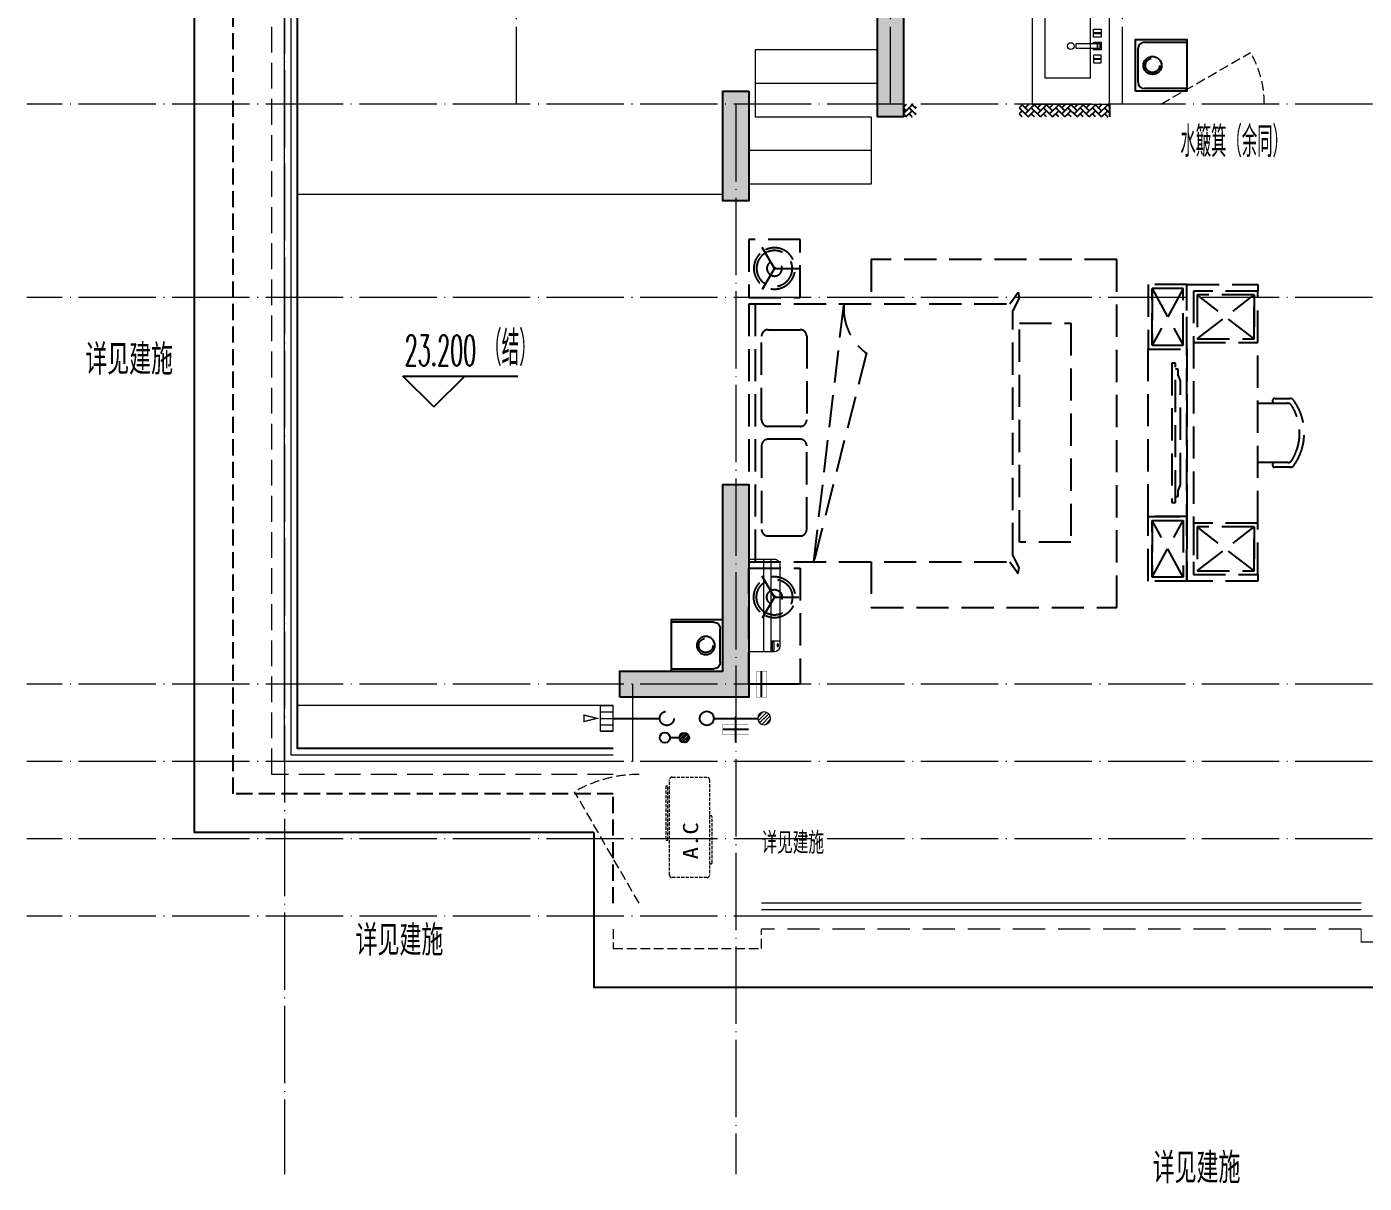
# Model space of a CAD drawing. Extents: x -518115 to 389031, y -209821 to 1628073.
# Drawn here: x 11317 to 21692, y 284544 to 293515 of the extents above; entities that cross this region are included whole.
import ezdxf

# ---------------------------------------------------------------- set-up
doc = ezdxf.new("R2010")
doc.units = 0
doc.header["$LTSCALE"] = 1000
doc.header["$MEASUREMENT"] = 0
for name, pattern in [('#P_--_20B1_001_t3$0$DASH', [0.35, 0.25, -0.1]), ('A户型$0$DASH', [0.35, 0.25, -0.1]), ('DASH', [0.35, 0.25, -0.1]), ('DOTE', [2.4200000000000004, 2, -0.2, 0.02, -0.2])]:
    doc.linetypes.add(name, pattern=pattern)
for name, color, linetype in [('5fur', 250, 'Continuous'), ('COLU', 7, 'Continuous'), ('DIM_ELEV', 3, 'Continuous'), ('EQUIP_地漏', 7, 'Continuous'), ('IP-bath&kitchen-JOHNSON', 4, 'Continuous'), ('P-bath&kitchen-JOHNSON', 4, 'Continuous'), ('PUB_TEXT', 4, 'Continuous'), ('ROOF', 183, 'Continuous'), ('S-砼墙填充', 251, 'Continuous'), ('VPIPE-凝结', 150, 'Continuous'), ('VPIPE-废水', 31, 'Continuous'), ('VPIPE-雨水', 4, 'DASH'), ('保温', 6, 'Continuous'), ('机电标识类', 1, 'Continuous'), ('看线', 251, 'Continuous'), ('管', 193, 'Continuous')]:
    doc.layers.add(name, color=color, linetype=linetype)
for name, color, linetype, lineweight in [('DOTE', 19, 'DOTE', 9), ('LVTRY', 1, 'Continuous', 13), ('STAIR', 2, 'Continuous', 18), ('WINDOW', 144, 'Continuous', 15), ('平面-分水线', 214, 'Continuous', 15), ('平面-排水沟', 86, 'Continuous', 15), ('平面-栏杆', 135, 'Continuous', 15), ('平面-看线', 45, 'Continuous', 15), ('平面-空调室内机', 176, 'Continuous', 9), ('平面-空调预留孔', 173, 'Continuous', 15), ('空调', 76, 'Continuous', 13)]:
    doc.layers.add(name, color=color, linetype=linetype, lineweight=lineweight)
doc.styles.add('_TCH_AXIS', font='COMPLEX', dxfattribs={"bigfont": 'GBCBIG'})
doc.styles.add('_TCH_DIM', font='SIMPLEX.shx', dxfattribs={"width": 0.7, "bigfont": 'GBCBIG.shx'})
doc.styles.add('黑体', font='')
doc.styles.get('黑体').set_extended_font_data('SimHei')
pattern_1 = [(45, (0, 0), (0, 47.41575231924514), [100.584, -33.528]), (135, (23.70786, 23.70786), (3.05311331771918e-15, 47.41575231924513), [100.584, -33.528])]
pattern_2 = [(90, (0, 0), (-16.49778, 1.010197673501861e-15), [9.525, -19.05]), (210, (0, 0), (8.248889999999996, -14.28749658604684), [9.525, -19.05]), (150, (5.83238038093927e-16, 9.525), (-8.248890000000003, -14.28749658604684), [9.525, -19.05])]

# ---------------------------------------------------------------- blocks, each defined once
blk = doc.blocks.new('GDGDGDSDA')
at = {"layer": 'DOTE', "linetype": 'DOTE', "ltscale": 0.3}
for p, q in [((419334.8193122979, 376108.3318260653), (419334.819312298, 359558.331827242)), ((421134.8193114132, 367858.3318188415), (421134.8193114132, 376108.3318260653)), ((424034.8193115226, 367858.3318270331), (424034.8193115226, 376108.3318260653)), ((425834.8193116131, 367858.3318270331), (425834.8193121986, 376108.3318260653)), ((471334.8193115436, 367858.3318270331), (417334.819312298, 367858.3318270331)), ((422834.8193121261, 367858.3318189288), (422834.8193121261, 359558.331827242)), ((471334.8193115436, 366358.3318253069), (417334.819312298, 366358.3318263437)), ((471334.8193115436, 363358.3318186834), (417334.819312298, 363358.3318186834)), ((422034.8193121261, 363358.3318186834), (422034.8193121261, 362758.3318186833)), ((471334.8193115436, 362758.3318186833), (417334.819312298, 362758.3318186833)), ((471334.8193115436, 362158.331827242), (417334.819312298, 362158.331827242)), ((471334.8193115436, 361558.331827242), (417334.819312298, 361558.331827242))]:
    blk.add_line(p, q, dxfattribs=at)
blk = doc.blocks.new('$lvtry$00000171')
for p, q in [((-74.24621202462731, 10.60660171788186), (-10.60660171788186, 74.24621202462731)), ((-69.81875867368217, -27.39235180270043), (27.39235180242758, 69.81875867368217)), ((-53.03300858900184, -53.03300858886359), (53.03300858900184, 53.03300858886359)), ((-27.39235180242758, -69.81875867368217), (69.81875867368217, 27.39235180270043)), ((10.60660171788186, -74.24621202462731), (74.24621202462731, -10.60660171788186))]:
    blk.add_line(p, q)
blk.add_circle((0, 0), 75)
blk.add_point((0, 0))
blk = doc.blocks.new('$TwtSys$00000141')
at = {"color": 1}
for p, q in [((-47.09803151780761, 3.836055847277748), (-5.041545145413693, 45.89254221967349)), ((-47.09803151780761, 3.836055847277748), (-5.041545145413693, 45.89254221967349)), ((-43.60958444554853, -17.52724007043071), (17.52724007042889, 43.60958444554853)), ((-43.60958444554853, -17.52724007043071), (17.52724007042889, 43.60958444554853)), ((-33.23401871576607, -33.23401871577153), (33.23401871576607, 33.23401871576425)), ((-33.23401871576607, -33.23401871576971), (33.23401871576607, 33.23401871576425)), ((-16.17805684451741, -43.53063328177632), (43.79137317708955, 16.43879673983065)), ((-16.17805684451741, -43.53063328177632), (43.79137317708955, 16.43879673983247)), ((5.715553844029273, -46.12975947626182), (46.12974035062325, -5.715572969671484)), ((5.715553844029273, -46.12975947626182), (46.12974035062325, -5.715572969671484))]:
    blk.add_line(p, q, dxfattribs=at)
blk.add_circle((0, -1.818989403545856e-12), 47, dxfattribs=at)
blk.add_circle((0, -1.818989403545856e-12), 47, dxfattribs=at)
blk = doc.blocks.new('A$C001338C2')
for p, q in [((844.9999883423079, 303.6000072514144), (54.99998834231155, 303.6000543390692)), ((109.0525457565491, 214.7673082745569), (109.0525510513944, 303.6000511174025)), ((-1.49359439092e-05, 248.6000576173246), (-2.84423585981e-05, 22.0000576172315)), ((899.9999715576414, 22.00000397306576), (899.9999850640525, 248.6000039731589)), ((21.99997024633922, 5.63059293199e-05), (877.9999702463392, 5.2843679441e-06))]:
    blk.add_line(p, q)
at = {"lineweight": 5}
for p, q in [((899.9999830474662, 214.7672611304297), (-1.69525337697e-05, 214.7673147745954)), ((899.9999787804518, 143.1781611304468), (-2.12195482163e-05, 143.1782147746126))]:
    blk.add_line(p, q, dxfattribs=at)
for points in [[(73.08482630450817, 275.0144977724194), (56.77886350143308, 275.0144987443309, -0.414213562373095), (51.27886382925863, 280.5144990721565), (51.27886400034913, 283.3844664433818, -0.414213562373095), (56.77886432817468, 288.8844661155563), (73.08482713124977, 288.8844651436448, -0.4142135623732024), (78.58482680342422, 283.3844648158192), (78.58482663233372, 280.5144974445939, -0.414213562373095)], [(89.24090579471158, 226.3562818807586), (22.19125331861505, 226.3562858772129, -0.414213562372504), (16.6912536464406, 231.8562862050385), (16.69125431894281, 243.1390318179401, -0.414213562373095), (22.19125464676836, 248.6390314901146), (89.24090712286488, 248.6390274936603, -0.414213562373095), (94.74090679503934, 243.1390271658347), (94.74090612253713, 231.8562815529331, -0.414213562373095)]]:
    blk.add_lwpolyline(points, format="xyb", close=True)
for centre, radius, start, end in [((54.99998506405609, 248.6000543390692), 55.0000000000001, 89.99999658490542, 179.9999965849054), ((844.9999850640525, 248.6000072514144), 55.0000000000001, 359.9999965849054, 89.99999658490542), ((21.9999715576414, 22.00005630592932), 22.00000000000004, 179.9999965849054, 269.9999965849054), ((877.9999715576414, 22.00000528436794), 22.00000000000004, 269.9999965849054, 359.9999965849054)]:
    blk.add_arc(centre, radius, start, end)
blk = doc.blocks.new('gsergvr')
at = {"layer": '平面-空调预留孔', "linetype": 'DASH', "ltscale": 0.1}
for p, q in [((34075.40689820799, 17176.21177392045), (34075.40689820799, 17166.21177392045)), ((34085.40689820799, 17156.21177392045), (34438.2425664645, 17156.21177392045)), ((34448.2425664645, 17166.21177392045), (34448.2425664645, 17176.21177392045))]:
    blk.add_line(p, q, dxfattribs=at)
blk.add_lwpolyline([(34728.55383313683, 17176.21177392068), (33988.55383313683, 17176.21177392045, -0.414213562373517), (33968.55383313683, 17196.21177392045), (33968.5538331373, 17466.21177392045, -0.414213562372746), (33988.5538331373, 17486.21177392045), (34728.55383313636, 17486.21177392045, -0.4142135623727947), (34748.55383313636, 17466.21177392045), (34748.55383313683, 17196.21177392091, -0.4142135623733224)], format="xyb", close=True, dxfattribs=at)
blk.add_lwpolyline([(34679.34183939642, 17515.32109233934), (34259.5236940319, 17515.32109233934), (34259.5236940319, 17500.20703668251), (34679.34183939642, 17500.20703668251)], close=True, dxfattribs=at)
for centre, start, end in [((34085.40689820799, 17166.21177392045), 180, 270), ((34438.2425664645, 17166.21177392045), 270, 0)]:
    blk.add_arc(centre, 10, start, end, dxfattribs=at)
at = {"layer": '平面-空调预留孔', "color": 251, "linetype": 'DASH', "ltscale": 0.1, "true_color": 0x636466, "style": '黑体', "width": 1.2}
blk.add_text('A.C', height=117.045, dxfattribs=at).set_placement((34110.94965887904, 17264.83656359856))
blk = doc.blocks.new('rtyryrtyeeretee')
at = {"layer": '平面-空调预留孔'}
blk.add_blockref('gsergvr', (635673.4605407391, 326705.7952499206), dxfattribs=at)
blk = doc.blocks.new('dongkong')
blk.add_wipeout([(-603756.0415179721, 210770.96306340612), (-603756.0415180603, 210570.80961624245), (-603836.0415181214, 210570.80961593534), (-603836.0415181519, 210770.96306307407)])
at = {"layer": '机电标识类', "color": 250, "linetype": 'DASH', "ltscale": 400}
for p, q in [((-603796.0415180789, 210770.9630630909), (-603796.0415180789, 210570.8096162414)), ((-603896.0415180789, 210670.6929921169), (-603696.0415180789, 210670.6929921169))]:
    blk.add_line(p, q, dxfattribs=at)
at = {"layer": '空调', "color": 6, "linetype": 'DASH', "const_width": 2}
blk.add_lwpolyline([(-603756.0415180789, 210770.9630630909), (-603756.0415180789, 210570.8096162414), (-603836.0415180789, 210570.8096162414), (-603836.0415180789, 210770.9630630909)], close=True, dxfattribs=at)
blk = doc.blocks.new('dfgdfgsf')
at = {"layer": '5fur', "linetype": 'A户型$0$DASH'}
for p, q in [((2079791.574986166, -1251962.197855677), (2079391.574986166, -1251962.197855677)), ((2079391.574986166, -1251962.197855677), (2079391.574986166, -1252412.198233496)), ((2079596.914297045, -1252196.446191215), (2079497.06584026, -1252023.503591006)), ((2079522.163945114, -1252066.974783786), (2079497.06584026, -1252023.503591005)), ((2079791.574986166, -1252412.198233496), (2079791.574986166, -1251962.197855677)), ((2079596.914297045, -1252177.950275777), (2079497.06584026, -1252350.892875987)), ((2079580.896364409, -1252187.198233496), (2079780.59327798, -1252187.198233496)), ((2079730.397068272, -1252187.198233496), (2079780.59327798, -1252187.198233496)), ((2079522.163945113, -1252307.421683206), (2079497.06584026, -1252350.892875986)), ((2082791.57267557, -1252312.190617714), (2083341.57267557, -1252312.190617714)), ((2082791.57267557, -1254612.205849276), (2082791.57267557, -1252312.190617714)), ((2083341.57267557, -1252362.190617714), (2082841.57267557, -1252362.190617714)), ((2082841.57267557, -1252362.190617714), (2082841.57267557, -1254562.205849276)), ((2083341.57267557, -1252312.190617714), (2083341.57267557, -1252362.190617714)), ((2079391.574986166, -1252412.198233496), (2079791.574986166, -1252412.198233496)), ((2079391.574986167, -1252462.198233495), (2081416.409893243, -1252462.198233495)), ((2079391.574986167, -1252462.198233494), (2079391.574986167, -1254462.198233495)), ((2079391.574986167, -1252462.198233495), (2081416.409893243, -1252462.198233495)), ((2079441.574986167, -1252462.198233494), (2079441.574986167, -1254462.198233495)), ((2079896.268506756, -1254462.198233495), (2080130.248399078, -1252462.198233495)), ((2081416.409893243, -1252462.198233495), (2081481.916831707, -1252370.539244226)), ((2081416.409893243, -1252462.198233495), (2081481.916831707, -1252370.539244226)), ((2081489.156058949, -1252417.568189937), (2081441.574986167, -1252512.677710922)), ((2081489.156058949, -1252417.568189937), (2081441.574986167, -1252512.677710922)), ((2081481.916831707, -1252370.539244226), (2081489.156058949, -1252417.568189937)), ((2081481.916831707, -1252370.539244226), (2081489.156058949, -1252417.568189937)), ((2081441.574986167, -1254411.718756068), (2081441.574986167, -1252512.677710922)), ((2081441.574986167, -1254411.718756068), (2081441.574986167, -1252512.677710922)), ((2083341.57267557, -1254162.205849277), (2083341.57267557, -1252762.190617714)), ((2080305.009175737, -1252844.22595617), (2079896.268506756, -1254462.198233495)), ((2083471.693996689, -1253195.868798745), (2083589.765732341, -1253195.868798745)), ((2083341.57267557, -1253232.668798745), (2083571.757388253, -1253232.668798745)), ((2083455.133996689, -1253212.428798745), (2083455.133996689, -1253216.108798745)), ((2083573.720473101, -1253692.668798745), (2083341.57267557, -1253692.668798745)), ((2083455.133996689, -1253709.228798745), (2083455.133996689, -1253712.908798745)), ((2083591.613763072, -1253729.978880583), (2083471.693996689, -1253729.978880583)), ((2081489.156058949, -1254506.828277053), (2081441.574986167, -1254411.718756068)), ((2081489.156058949, -1254506.828277053), (2081441.574986167, -1254411.718756068)), ((2079391.574986167, -1254462.198233495), (2081416.409893243, -1254462.198233495)), ((2079391.574986166, -1254512.198233494), (2079791.574986166, -1254512.198233494)), ((2079391.574986166, -1255412.198989133), (2079391.574986166, -1254512.198233494)), ((2079791.574986166, -1254512.198233494), (2079791.574986166, -1255412.198989133)), ((2081416.409893243, -1254462.198233495), (2081481.916831707, -1254553.857222764)), ((2081416.409893243, -1254462.198233495), (2081481.916831707, -1254553.857222764)), ((2081481.916831707, -1254553.857222764), (2081489.156058949, -1254506.828277053)), ((2081481.916831707, -1254553.857222764), (2081489.156058949, -1254506.828277053)), ((2079596.914297045, -1254746.446191213), (2079497.06584026, -1254573.503591003)), ((2079522.163945113, -1254616.974783784), (2079497.06584026, -1254573.503591004)), ((2083341.57267557, -1254612.205849276), (2082791.57267557, -1254612.205849276)), ((2082841.57267557, -1254562.205849276), (2083341.57267557, -1254562.205849276)), ((2083341.57267557, -1254562.205849276), (2083341.57267557, -1254612.205849276)), ((2079596.914297045, -1254727.950275775), (2079497.06584026, -1254900.892875984)), ((2079580.896364409, -1254737.198233494), (2079780.59327798, -1254737.198233494)), ((2079730.397068272, -1254737.198233494), (2079780.59327798, -1254737.198233494)), ((2079522.163945114, -1254857.421683204), (2079497.06584026, -1254900.892875985)), ((2079791.574986166, -1255412.198989133), (2079391.574986166, -1255412.198989133))]:
    blk.add_line(p, q, dxfattribs=at)
at = {"layer": '5fur', "linetype": 'A户型$0$DASH', "extrusion": (-0.677281067979516, 0.735724374311825, 0)}
for p, q in [((2082673.296959631, -1252922.198110866), (2082673.296570906, -1254002.198110866)), ((2082701.879161752, -1252922.19817148), (2082673.296959631, -1252922.198110866)), ((2082701.87877346, -1254002.198171266), (2082701.879161752, -1252922.19817148)), ((2082723.472862098, -1252967.4470765), (2082701.879096383, -1252967.447039566)), ((2082723.472797589, -1253012.69594571), (2082723.472862098, -1252967.4470765)), ((2082741.572280606, -1253057.944839785), (2082723.472797589, -1253012.69594571)), ((2082741.572280641, -1253866.451627205), (2082741.572280606, -1253057.944839785)), ((2082723.472603684, -1253956.949339139), (2082723.472668614, -1253911.700470575)), ((2082723.472668614, -1253911.700470575), (2082741.572280641, -1253866.451627205)), ((2082673.296570906, -1254002.198110866), (2082701.87877346, -1254002.198171266)), ((2082701.878837969, -1253956.949301839), (2082723.472603684, -1253956.949339139))]:
    blk.add_line(p, q, dxfattribs=at)
at = {"layer": '5fur', "linetype": 'A户型$0$DASH'}
for points in [[(2080342.086450996, -1254462.198233495), (2080342.086450996, -1254818.074825129), (2082247.586450996, -1254818.074825129), (2082247.586450996, -1252118.074825129), (2080342.086450996, -1252118.074825129), (2080342.086450996, -1252462.198233495)], [(2082761.57267557, -1252342.190617714), (2082521.57267557, -1252783.230337468), (2082521.57267557, -1252342.190617714), (2082761.57267557, -1252783.230337468)], [(2082871.57267557, -1252732.190617714), (2083311.57267557, -1252392.190617714), (2083311.57267557, -1252732.190617714), (2082871.57267557, -1252392.190617714)], [(2082761.57267557, -1254582.205849276), (2082521.57267557, -1254141.166129522), (2082521.57267557, -1254582.205849276), (2082761.57267557, -1254141.166129522)], [(2082871.57267557, -1254532.205849276), (2083311.57267557, -1254192.205849277), (2083311.57267557, -1254532.205849276), (2082871.57267557, -1254192.205849276)]]:
    blk.add_lwpolyline(points, dxfattribs=at)
for points in [[(2082791.57267557, -1252312.190617714), (2082491.57267557, -1252312.190617714), (2082491.57267557, -1252813.230337468), (2082791.57267557, -1252813.230337468)], [(2082761.57267557, -1252342.190617714), (2082521.57267557, -1252342.190617714), (2082521.57267557, -1252783.230337468), (2082761.57267557, -1252783.230337468)], [(2082841.57267557, -1252762.190617714), (2083341.57267557, -1252762.190617714), (2083341.57267557, -1252362.190617714), (2082841.57267557, -1252362.190617714)], [(2082871.57267557, -1252732.190617714), (2083311.57267557, -1252732.190617714), (2083311.57267557, -1252392.190617714), (2082871.57267557, -1252392.190617714)], [(2081491.574986167, -1254311.718756068), (2081491.574986167, -1252612.677710922), (2081891.574986167, -1252612.677710922), (2081891.574986167, -1254311.718756068)], [(2082791.572280623, -1252813.230337468), (2082791.572280623, -1254111.166129522), (2082491.572675564, -1254111.166129522), (2082491.572675564, -1252813.230337468)], [(2082791.57267557, -1254612.205849276), (2082491.57267557, -1254612.205849276), (2082491.57267557, -1254111.166129522), (2082791.57267557, -1254111.166129522)], [(2082761.57267557, -1254582.205849276), (2082521.57267557, -1254582.205849276), (2082521.57267557, -1254141.166129522), (2082761.57267557, -1254141.166129522)], [(2082841.57267557, -1254562.205849276), (2083341.57267557, -1254562.205849276), (2083341.57267557, -1254162.205849277), (2082841.57267557, -1254162.205849276)], [(2082871.57267557, -1254532.205849276), (2083311.57267557, -1254532.205849276), (2083311.57267557, -1254192.205849277), (2082871.57267557, -1254192.205849276)]]:
    blk.add_lwpolyline(points, close=True, dxfattribs=at)
for points in [[(2079541.574986167, -1252662.198233496), (2079791.574986167, -1252662.198233496, -0.4142135623731003), (2079841.574986167, -1252712.198233496), (2079841.574986167, -1253362.198233495, -0.4142135623730904), (2079791.574986167, -1253412.198233495), (2079541.574986167, -1253412.198233495, -0.4142135623730999), (2079491.574986167, -1253362.198233495), (2079491.574986167, -1252712.198233496, -0.4142135623730897)], [(2079541.574986167, -1254262.198233494), (2079791.574986167, -1254262.198233494, 0.4142135623731003), (2079841.574986167, -1254212.198233494), (2079841.574986167, -1253562.198233495, 0.4142135623730904), (2079791.574986167, -1253512.198233495), (2079541.574986167, -1253512.198233495, 0.4142135623730999), (2079491.574986167, -1253562.198233495), (2079491.574986167, -1254212.198233494, 0.4142135623730897)]]:
    blk.add_lwpolyline(points, format="xyb", close=True, dxfattribs=at)
for centre, radius, start, end in [((2080556.619500525, -1252498.138845463), 427.8832127323753, 175.1816886111454, 233.9823072289474), ((2083471.693996689, -1253212.428798745), 16.56, 90, 180), ((2083589.765732341, -1253232.668798745), 36.8, 35.59956077985562, 90), ((2083471.693996689, -1253216.108798745), 16.56, 180, 270), ((2083571.757388253, -1253269.468798745), 36.8, 32.52336364231755, 90), ((2083266.325493629, -1253464.225516073), 399.0413852635766, 328.0588077334354, 32.52336364231755), ((2083266.325493629, -1253464.225516073), 434.5839883125198, 324.8602936227343, 35.59956077985562), ((2083471.693996689, -1253709.228798745), 16.56, 90, 180), ((2083472.597857911, -1253712.534407168), 17.46787387877194, 181.228123127384, 267.0339509360311), ((2083573.720473101, -1253655.868798745), 36.8, 270, 328.0588077334354), ((2083591.613763072, -1253693.178880583), 36.8, 270, 324.8602936227343)]:
    blk.add_arc(centre, radius, start, end, dxfattribs=at)
at = {"layer": '5fur', "linetype": 'A户型$0$DASH', "extrusion": (0, 0, -1)}
for major_axis, ratio, start_param, end_param in [((-113.2638872716998, 113.2638872716998), 0.9999999999997511, 4.712388980384682, 10.99557428756427), ((-41.53009199966709, 41.5300919996671), 0.9999999999975253, 4.71238898038469, 10.99557428756428)]:
    blk.add_ellipse((2079591.574986166, -1252187.198233496), major_axis=major_axis, ratio=ratio, start_param=start_param, end_param=end_param, dxfattribs=at)
at = {"layer": '5fur', "linetype": 'A户型$0$DASH', "extrusion": (0, 0, -0.9999999999999998)}
blk.add_ellipse((2079591.574986166, -1252187.198233496), major_axis=(-98.16203563551878, 98.16203563551878), ratio=0.999999999998388, start_param=4.712388980384681, end_param=10.99557428756427, dxfattribs=at)
at = {"layer": '5fur', "linetype": 'A户型$0$DASH'}
for major_axis, ratio, start_param, end_param in [((-113.2638872716998, -113.2638872716998), 0.9999999999997511, 4.712388980384682, 10.99557428756427), ((-98.16203563551878, -98.16203563551878), 0.999999999998388, 4.712388980384681, 10.99557428756427), ((-41.53009199966709, -41.5300919996671), 0.9999999999975253, 4.71238898038469, 10.99557428756428)]:
    blk.add_ellipse((2079591.574986166, -1254737.198233494), major_axis=major_axis, ratio=ratio, start_param=start_param, end_param=end_param, dxfattribs=at)
blk = doc.blocks.new('DFSFSF')
at = {"layer": '平面-分水线'}
for p, q in [((697141.9143252881, 775567.7311356195), (697141.9143252881, 775667.5561356199)), ((697342.3369560526, 775667.5561356199), (697142.6869560517, 775667.5561356199)), ((697193.1069603423, 775567.7311356195), (697193.1069603423, 775667.5561356199)), ((697242.5119560522, 775567.7311356195), (697242.5119560522, 775667.5561356199)), ((697291.916951762, 775567.7311356195), (697291.916951762, 775667.5561356199)), ((697342.3369560526, 775667.5561356199), (697342.3369560526, 775567.7311356195)), ((697342.3369560526, 775567.7311356195), (697342.3369560526, 775667.5561356199)), ((697342.3369560526, 775567.7311356195), (697142.6869560517, 775567.7311356195))]:
    blk.add_line(p, q, dxfattribs=at)
blk = doc.blocks.new('DFGDGDGD')
at = {"layer": '平面-分水线', "const_width": 10}
blk.add_lwpolyline([(697267.5119560522, 775440.6606483405), (697242.5119560522, 775540.6606483405), (697217.5119560522, 775440.6606483405)], close=True, dxfattribs=at)
blk.add_blockref('DFSFSF', (0, 0))
blk = doc.blocks.new('GDGDGRD')
at = {"layer": 'S-砼墙填充'}
h = blk.add_hatch(color=256, dxfattribs=at)
h.dxf.hatch_style = 1
h.paths.add_polyline_path([(425766.5794054426, 295815.3630852421), (425766.5794054426, 295615.3630852421), (425416.5787021094, 295615.3630854151), (425416.5787033085, 292815.3630859881), (425216.5787033085, 292815.3630859881), (425216.5787021094, 295815.3630854151)])
h = blk.add_hatch(color=256, dxfattribs=at)
h.dxf.hatch_style = 1
h.paths.add_polyline_path([(424216.556240608, 293015.3630997556), (424216.556240608, 292815.3630997556), (424216.5562417945, 292165.3631572846), (424016.5562417945, 292165.3631572846), (424016.556240608, 293015.3630997556)])
h = blk.add_hatch(color=256, dxfattribs=at)
h.dxf.hatch_style = 1
h.paths.add_polyline_path([(423216.5787019108, 288315.363085822), (423216.5787019108, 288515.363085822), (424016.56728251, 288515.3630858291), (424016.5672813235, 289965.3630283001), (424216.5672813235, 289965.3630283001), (424216.56728251, 288315.3630858291)])
at = {"layer": 'COLU', "color": 6}
for points in [[(425766.5794054426, 295815.3630852421), (425766.5794054426, 295615.3630852421), (425416.5787021094, 295615.3630854151), (425416.5787033085, 292815.3630859881), (425216.5787033085, 292815.3630859881), (425216.5787021094, 295815.3630854151)], [(424216.556240608, 293015.3630997556), (424216.556240608, 292815.3630997556), (424216.556240608, 292815.3630997556), (424216.5562417945, 292165.3631572846), (424016.5562417945, 292165.3631572846), (424016.556240608, 293015.3630997556)], [(423216.5787019108, 288315.363085822), (423216.5787019108, 288515.363085822), (424016.56728251, 288515.3630858291), (424016.5672813235, 289965.3630283001), (424216.5672813235, 289965.3630283001), (424216.56728251, 288315.3630858291)]]:
    blk.add_lwpolyline(points, close=True, dxfattribs=at)
blk = doc.blocks.new('VXVXVXDVXDVXVDX')
at = {"layer": '保温', "linetype": 'ByBlock', "ltscale": 10}
h = blk.add_hatch(dxfattribs=at)
h.set_pattern_fill('AR-HBONE', color=251, scale=55)
h.set_pattern_definition(pattern_1)
h.paths.add_polyline_path([(439216.5566533464, 295615.3630856458), (439116.5786833004, 295615.3630856572), (439116.5787228292, 292815.3647226573), (439216.5566928774, 292815.205914998)])
h = blk.add_hatch(dxfattribs=at)
h.set_pattern_fill('AR-HBONE', color=251, scale=55)
h.set_pattern_definition(pattern_1)
h.paths.add_polyline_path([(436416.5558995031, 294715.3631572535), (436216.5779397453, 294715.3631572578), (436216.5779792742, 292815.3647226786), (436416.5559390341, 292815.2059150265)])
at = {"layer": '保温', "linetype": 'Continuous', "ltscale": 10}
h = blk.add_hatch(dxfattribs=at)
h.set_pattern_fill('HEX', color=251, scale=10, angle=90, style=0)
h.set_pattern_definition(pattern_2)
h.paths.add_polyline_path([(435016.5779792558, 292815.3639125522), (435016.5779383158, 293015.3622759465), (434466.5562220896, 293015.3622677507), (434466.5562630296, 292815.3639043564)])
h = blk.add_hatch(dxfattribs=at)
h.set_pattern_fill('HEX', color=251, scale=10, angle=90, style=0)
h.set_pattern_definition(pattern_2)
h.paths.add_polyline_path([(436216.5779792472, 292815.363310201), (436216.5779383072, 293015.3616735953), (436116.5779383073, 293015.3622759249), (436116.5779792473, 292815.3639125307)])
at = {"layer": '保温', "linetype": 'ByBlock', "ltscale": 10}
h = blk.add_hatch(dxfattribs=at)
h.set_pattern_fill('AR-HBONE', color=251, scale=55)
h.set_pattern_definition(pattern_1)
h.paths.add_polyline_path([(425516.5787158769, 292815.3630860538), (425516.5786749359, 292915.3630860629), (425416.5786828165, 292915.3663592454), (425416.5787237576, 292815.3663592363)])
h = blk.add_hatch(dxfattribs=at)
h.set_pattern_fill('AR-HBONE', color=251, scale=55)
h.set_pattern_definition(pattern_1)
h.paths.add_polyline_path([(427016.5787225708, 292815.3630863895), (427016.5786816297, 292915.3630863986), (426316.5786749361, 292915.3663593241), (426316.5787158771, 292815.3663593151)])
h = blk.add_hatch(dxfattribs=at)
h.set_pattern_fill('AR-HBONE', color=251, scale=55)
h.set_pattern_definition(pattern_1)
h.paths.add_polyline_path([(437016.5794850799, 292815.3639125307), (437016.5794646212, 292915.3630901581), (436416.577958781, 292915.3630820104), (436416.5779792398, 292815.3639043829)])
h = blk.add_hatch(dxfattribs=at)
h.set_pattern_fill('AR-HBONE', color=251, scale=55)
h.set_pattern_definition(pattern_1)
h.paths.add_polyline_path([(439116.5787236269, 292815.3415978362), (439116.578707887, 292915.3614494683), (438616.5794693187, 292915.3647226544), (438616.5794850586, 292815.3448710223)])
h = blk.add_hatch(dxfattribs=at)
h.set_pattern_fill('AR-HBONE', color=251, scale=55)
h.set_pattern_definition(pattern_1)
h.paths.add_polyline_path([(439916.5440366926, 292815.3630695704), (439916.5439957516, 292915.3630695795), (439216.5439890579, 292915.3663425051), (439216.544029999, 292815.366342496)])
h = blk.add_hatch(dxfattribs=at)
h.set_pattern_fill('AR-HBONE', color=251, scale=55)
h.set_pattern_definition([(45, (-568246.0734569386, -58773.16821852978), (0, 47.41575231924514), [100.584, -33.528]), (135, (-568222.3655969386, -58749.46035852976), (3.05311331771918e-15, 47.41575231924513), [100.584, -33.528])])
h.paths.add_polyline_path([(440816.5338031878, 292815.363078409), (440816.5337622468, 292915.3630784181), (440716.5439890287, 292915.3663510867), (440716.5440299697, 292815.3663510776)])
at = {"layer": '保温', "linetype": 'Continuous', "ltscale": 10}
h = blk.add_hatch(dxfattribs=at)
h.set_pattern_fill('HEX', color=251, scale=10, angle=90, style=0)
h.set_pattern_definition(pattern_2)
h.paths.add_polyline_path([(434066.5562636866, 291315.3631071998), (434066.5562227457, 291515.3614566755), (432166.5562227249, 291515.364729858), (432166.5562636657, 291315.3663803823)])
at = {"layer": '保温', "color": 251, "linetype": 'ByBlock', "ltscale": 10}
for p, q in [((436216.5779587697, 293015.3630860929), (436216.5779587689, 292815.3630860727)), ((427016.5787020889, 292915.3630863958), (427016.5787021116, 292815.3630863922))]:
    blk.add_line(p, q, dxfattribs=at)
blk = doc.blocks.new('A$C3EB2330C')
at = {"layer": '管'}
for p, q in [((-0.0007213222561404109, 379.9995217677206), (329.9992786777439, 379.9995217677206)), ((379.9992786777439, 329.9995217677206), (379.9992786777439, 69.99952176772058)), ((329.9992786777439, 19.99952176772058), (-0.0007213222561404109, 19.99952176772058))]:
    blk.add_line(p, q, dxfattribs=at)
blk.add_lwpolyline([(399.9992786777439, 399.9995217677206), (399.9992786777439, -0.000478232279419899), (-0.0007213222561404109, -0.000478232279419899), (-0.0007213222561404109, 399.9995217677206)], close=True, dxfattribs=at)
for centre, start, end in [((329.9992786777439, 329.9995217677206), 0, 90), ((329.9992786777439, 69.99952176772058), 270, 360)]:
    blk.add_arc(centre, 50, start, end, dxfattribs=at)
blk.add_ellipse((267.4755955390865, 199.9995217677206), major_axis=(-49.49747468307308, -49.49747468307304), ratio=0.9999999999994058, start_param=-0.7853981633977454, end_param=5.49778714378184, dxfattribs=at)
blk = doc.blocks.new('rrrrrrrrrrrra')
for p, q in [((-112.3975646988256, 458.7312025176361), (-112.3975646988256, 324.3323662159964)), ((252.6024353011744, 483.7312025176361), (-87.39756469882559, 483.7312025176361)), ((277.6024353011744, 324.3323662159964), (277.6024353011744, 458.7312025176361)), ((-112.3975646988256, 324.3323662159964), (-63.69972878636327, -103.3637925456278)), ((277.6024353011744, 324.3323662159964), (227.5135563242948, -115.5808400628157)), ((-59.12511469877791, 271.0599162159488), (224.3299853011267, 271.0599162159488)), ((-20.6103619200876, 232.4137265472673), (-34.18044077546801, 153.6153487120755)), ((185.8152325224364, 232.4137265477329), (-20.6103619200876, 232.4137265472673)), ((185.8152325224364, 232.4137265477329), (199.3853113778168, 153.6153487125412)), ((191.3197469591396, 200.4502565474249), (-26.11487635679077, 200.4502565474249))]:
    blk.add_line(p, q)
for centre, radius, start, end in [((-87.39756469882559, 458.7312025176361), 25, 90, 180), ((252.6024353011744, 458.7312025176361), 25, 0, 90), ((-59.12511469877791, 324.3323662164621), 53.27245000000602, 180, 270), ((224.3299853008939, 324.3323662164621), 53.27245000000253, 270, 0), ((-322.583031725022, 209.8070477982983), 293.8257332377133, 333.5368539848596, 351.4828191908725), ((487.787902327138, 209.8070477982983), 293.8257332377133, 188.5171808091275, 206.4631460151405), ((148.969911527005, -3.179016253445297), 224.0767612256445, 158.5202191710939, 180), ((16.2349590753438, -3.179016253445297), 224.0767612256723, 0, 21.47978082890611), ((83.83053322241176, -63.61970424279571), 152.7899563564, 195.0773243454172, 340.1181212308546)]:
    blk.add_arc(centre, radius, start, end)
blk = doc.blocks.new('A$C1E0F638F')
for points in [[(499.7003750004806, 435.1003879043274), (499.7003750004806, 85.1003879038617), (-4.325015470385551e-05, 85.10038790432736), (-4.325015470385551e-05, 435.1003879038617)], [(269.850552206859, 30.00024752598256), (229.850552206859, 30.00024752644822), (229.850552206859, 195.0002475259826), (269.850552206859, 195.0002475264482)], [(119.850552206859, 0.0002475259825587273), (179.850552206859, 0.0002475259825587273), (179.850552206859, 60.00024752598256), (119.850552206859, 60.00024752598256)], [(146.850552206859, 55.00024752598256), (152.850552206859, 55.00024752644822), (152.850552206859, 5.00024752644822), (146.850552206859, 5.00024752644822)], [(229.850552206859, 30.00024752644822), (269.850552206859, 30.00024752598256), (269.850552206859, 10.00024752598256), (229.850552206859, 10.00024752644822)], [(379.850552206859, 0.0002475259825587273), (319.850552206859, 0.0002475264482200146), (319.850552206859, 60.00024752644822), (379.850552206859, 60.00024752644822)], [(352.850552206859, 55.00024752598256), (346.850552206859, 55.00024752598256), (346.850552206859, 5.000247525982559), (352.850552206859, 5.000247525982559)]]:
    blk.add_lwpolyline(points, close=True)
blk.add_lwpolyline([(269.850552206859, 60.00024752598256), (279.850552206859, 60.00024752598256), (279.850552206859, 0.0002475264482200146), (219.850552206859, 0.0002475259825587273), (219.850552206859, 60.00024752598256), (229.850552206859, 60.00024752644822)])
blk.add_circle((249.850552206859, 236.2614032463171), 26)
blk = doc.blocks.new('135')
blk.add_hatch(color=256).paths.add_polyline_path([(4.76418280357393, 1.812162386259842), (3.614183923258678, -0.9586682789313272), (-4.698308072380313, 2.491328362025341), (-3.548309192054148, 5.262159027231063)])
for p, q in [((-6.34257382159194, 2.632406550414998), (5.421245566391007, -2.250020692198631)), ((-5.698204626369259, 2.906323017595241), (-5.160113183243083, 2.682994842084553)), ((-5.555794630552554, 18.93025617586591), (-3.355794630551827, 19.41189882087838)), ((-3.355794630551827, 19.41189882087838), (-5.502586708164016, 19.38346581543646)), ((5.249555696867901, 10.9245783101278), (-5.25044430312846, 10.93328680312606)), ((5.227938415449898, 9.660595023749009), (-5.205485498692723, 9.660595023727183)), ((-5.160113183243083, 2.682994842084553), (-3.818447822857706, 5.915630618167598)), ((-5.000000000007275, 10.93307908955376), (-5.000000000007275, 30.53458335841333)), ((-3.818447822857706, 5.915630618167598), (5.417654394495911, 2.08230101709978)), ((0, -9.095e-13), (-7.276000000000001e-12, 39.11915162772765)), ((5.617387633388716, 18.86060526279379), (3.417387633387988, 19.34224790780627)), ((3.417387633387988, 19.34224790780627), (5.564179711000178, 19.31381490236435)), ((4.075989034128724, -1.150334758983262), (5.417654394495911, 2.08230101709978)), ((4.999999999996362, 10.92478528669653), (4.999999999992723, 32.30060393840449)), ((4.075989034125087, -1.150334758983262), (5.7233188174323, -1.834038541420341))]:
    blk.add_line(p, q)
for centre, radius, start, end in [((6.161034868437128, 15.83646535001662), 13.51105029248686, 151.0147378050733, 204.8403314206463), ((13.49583268638525, 4.204098348475781), 20.48112573357894, 163.092431708237, 182.0011966084188), ((-5.975522388205718, 3.562607190228845), 1, 184.2275252268287, 248.4661137629982), ((13.54264475737364, 4.193994001077044), 19.52885339284392, 163.7443120071847, 182.5268738689926), ((8.625610374787357, 15.4674340699994), 14.59806099666519, 166.2780045267358, 198.0953497200314), ((-5.467505949505721, 3.349919817060253), 0.5, 181.9385014602077, 247.2597126889964), ((-5.220308285297505, 22.14142036417525), 0.5, 335.7643365041333, 151.0147378054934), ((3.827398038803949, 18.06844884589281), 9.42220170707689, 155.7643365036202, 171.9772791662345), ((5.153695528464595, 22.26171150950449), 0.5, 29.84246110022977, 204.5740373216479), ((-5.946870150815811, 17.18555889137405), 11.70614123311011, 10.4750181798539, 24.57403732164799), ((29.07817214454553, 6.708467335577552), 24.03224306675829, 172.943947749341, 199.2318175570648), ((-6.288615623223449, 15.43590622998363), 12.3887641438454, 338.644919711974, 16.04760207510264), ((-6.035673477003001, 15.84248269684667), 13.39994098009156, 334.9111406033848, 29.84246110034611), ((26.37160870551816, 6.273545375245702), 20.6409126368038, 169.1453753653255, 199.9525787155704), ((5.869786496521555, -1.169297062749137), 1.170107913508445, 247.4597126892894, 19.95257871601565), ((5.914985297487874, -1.372233430550295), 0.5, 247.4597126892894, 19.23181755750988)]:
    blk.add_arc(centre, radius, start, end)
blk.add_open_spline([(-5.000000000007275, 30.53458335841333), (-4.10443294849756, 31.33336597555081), (-2.288282033354334, 32.95324444101334), (0.90438098919185, 29.19536669430727), (3.450096077842316, 31.12548990286359), (4.999999999992723, 32.30060393840449)], degree=3, knots=[0, 0, 0, 0, 3.066329070407599, 6.218313121244897, 11.12413523619883, 11.12413523619883, 11.12413523619883, 11.12413523619883])
blk = doc.blocks.new('SDFAWERAWER')
at = {"layer": 'LVTRY', "color": 1}
for p, q in [((593987.7654218215, -1242190.543110286), (593978.1679464299, -1242213.999597729)), ((594017.0860310916, -1242202.539954511), (593987.7654218215, -1242190.543110286)), ((594015.8193360465, -1242220.432964417), (594027.1688849085, -1242192.714558183)), ((594022.6186791044, -1242211.427743668), (594029.8341162818, -1242193.80586096)), ((594025.3530065713, -1242210.830205286), (594031.0932591765, -1242196.811088268)), ((594027.1688849085, -1242192.714558183), (594033.0323939191, -1242195.115424288)), ((594029.8341162818, -1242193.80586096), (594031.0932591765, -1242196.811088268)), ((594032.1593517042, -1242197.24760937), (594033.0323939191, -1242195.115424288)), ((594033.0323939191, -1242195.115424288), (594033.976751101, -1242197.369344781)), ((594033.7584905497, -1242197.902391045), (594033.9763517794, -1242197.370320023)), ((593941.1893833182, -1242210.071718162), (593783.7054442759, -1242594.768872668)), ((593964.6458707345, -1242219.669193542), (593807.1619316919, -1242604.366348048)), ((593941.1893833182, -1242210.071718162), (593964.6458707345, -1242219.669193542)), ((594007.4885557, -1242225.996441955), (593978.1679464299, -1242213.999597729)), ((594015.8193360465, -1242220.432964417), (594021.6828450572, -1242222.833830523)), ((594025.7000045974, -1242203.902384486), (594018.4845674199, -1242221.524267195)), ((594018.4845674199, -1242221.524267195), (594021.4897947444, -1242220.265124338)), ((594025.3530065713, -1242210.830205286), (594021.4897947444, -1242220.265124338)), ((594022.5558872721, -1242220.70164544), (594021.6828450572, -1242222.833830523)), ((594021.6828450572, -1242222.833830523), (594023.9367655669, -1242221.889473379)), ((594024.1550261178, -1242221.356427115), (594023.937164888, -1242221.888498138)), ((594027.746431214, -1242234.285170699), (594078.3911199654, -1242255.006992549)), ((594047.2517495372, -1242200.933083513), (594035.9092786319, -1242228.654386825)), ((594035.9092786319, -1242228.654386825), (594038.5747885434, -1242229.745009019)), ((594037.3439066054, -1242210.828683256), (594087.9885953569, -1242231.550505105)), ((594038.5747885434, -1242229.745009019), (594045.1743897707, -1242213.615406493)), ((594038.5747885434, -1242229.745009019), (594041.579694262, -1242228.485098852)), ((594041.579694262, -1242228.485098852), (594051.1771696536, -1242205.028611409)), ((594049.9172594484, -1242202.023705706), (594043.3176582216, -1242218.153308231)), ((594047.2517495372, -1242200.933083513), (594049.9172594484, -1242202.023705706)), ((594049.9172594484, -1242202.023705706), (594051.1771696536, -1242205.028611409)), ((594057.0670404839, -1242246.282014925), (594066.6645158757, -1242222.825527482)), ((593783.7054442759, -1242594.768872668), (593807.1619316919, -1242604.366348048)), ((593803.2340521519, -1242641.344911171), (593812.8315275433, -1242617.888423728)), ((593803.2340521519, -1242641.344911171), (593832.554661422, -1242653.341755396)), ((593812.8315275433, -1242617.888423728), (593842.1521368134, -1242629.885267953)), ((593842.1521368134, -1242629.885267953), (593832.554661422, -1242653.341755396)), ((593833.814571627, -1242656.346661099), (593832.554661422, -1242653.341755396)), ((593845.157042532, -1242628.625357786), (593833.814571627, -1242656.346661099)), ((593836.4800815652, -1242657.437283303), (593833.814571627, -1242656.346661099)), ((593847.8225524705, -1242629.715979991), (593836.4800815652, -1242657.437283303)), ((593845.157042532, -1242628.625357786), (593842.1521368134, -1242629.885267953)), ((593847.8225524705, -1242629.715979991), (593845.157042532, -1242628.625357786)), ((593847.1421213057, -1242661.799772115), (593858.4845922105, -1242634.078468803)), ((593847.1421213057, -1242661.799772115), (593849.807631217, -1242662.890394308)), ((593849.807631217, -1242662.890394308), (593861.150102122, -1242635.169090996)), ((593852.0613105225, -1242661.945461682), (593862.0950347865, -1242637.422770285)), ((593858.4845922105, -1242634.078468803), (593861.150102122, -1242635.169090996)), ((593861.150102122, -1242635.169090996), (593862.0950347865, -1242637.422770285))]:
    blk.add_line(p, q, dxfattribs=at)
blk.add_lwpolyline([(593823.4857289928, -1242716.975934958), (594045.7556563742, -1242173.940086161), (594036.5013807861, -1242170.150840413), (593814.2314534048, -1242713.186689209)], close=True, dxfattribs=at)
blk.add_arc((594075.2654484361, -1242240.036391133), 15.29342111015146, 281.7932153755734, 33.70187580186141, dxfattribs=at)
for centre, major_axis, start_param, end_param in [((593974.2417065077, -1242223.595433476), (3.926239933352681, 9.595835773426348), 0, 1.570796326794897), ((593816.7577674654, -1242608.292587982), (13.52371531371392, 33.05232318957029), 1.570796326794897, 3.141592653589793), ((593816.7577674654, -1242608.292587982), (3.926239933352681, 9.595835773426348), 1.570796326794897, 3.141592653589793)]:
    blk.add_ellipse(centre, major_axis=major_axis, ratio=1, start_param=start_param, end_param=end_param, dxfattribs=at)
at = {"layer": 'P-bath&kitchen-JOHNSON', "color": 8, "linetype": 'DASH'}
blk.add_arc((593809.7670385346, -1242714.004828131), 586.199339652145, 67.53694625199444, 157.1324720308851, dxfattribs=at)
at = {"layer": 'LVTRY', "color": 1, "xscale": -1, "rotation": 157.7329157530927}
blk.add_blockref('135', (594045.2713309255, -1242161.927690595), dxfattribs=at)
blk = doc.blocks.new('A$C5DCB2F21')
at = {"layer": 'IP-bath&kitchen-JOHNSON', "color": 8}
for p, q in [((-68.28558143033297, -213.1606503543517), (-157.7014214626688, -274.9614281078248)), ((-0.0579361711279489, -261.3536447175793), (-0.0579361711570528, -424.6555120690827)), ((68.16970908802614, -213.1606503543517), (157.5855491203619, -274.9614281078248))]:
    blk.add_line(p, q, dxfattribs=at)
at = {"layer": 'IP-bath&kitchen-JOHNSON', "color": 250}
for centre, major_axis, ratio, start_param, end_param in [((0.0421103943663184, -178.7724866370772), (-50.96224410476142, 6.55561e-11), 0.9900522014073144, -1.362970376127611, 4.504563029716158), ((0.0421103943663184, -177.7692267618913), (-26.80467913510691, 8.690706e-10), 0.9948122416210567, -1.167676844559286, 4.309269498205915)]:
    blk.add_ellipse(centre, major_axis=major_axis, ratio=ratio, start_param=start_param, end_param=end_param, dxfattribs=at)
at = {"layer": 'LVTRY', "color": 1}
for p, q in [((73.60639230580999, 0), (-73.60639230580999, 0)), ((-10.47308850636909, -173.5162652194049), (-10.47308850636909, -49.2578386965979)), ((10.5573092952909, -173.5162652194049), (10.5573092952909, -49.2578386965979))]:
    blk.add_line(p, q, dxfattribs=at)
blk.add_lwpolyline([(73.60639230580999, 0), (73.60639230580999, -15.772798351245), (-73.60639230580999, -15.772798351245), (-73.60639230580999, 0)], dxfattribs=at)
for points in [[(-26.29978149385716, -30.6730770759059, -0.3641418619200349), (-37.77772499481944, -15.772798351245, -0.0204951839784475)], [(-10.47308850636909, -49.43990604687496, 0.214893116671168), (-26.29978149385716, -30.6730770759059, 7.649644273232357)], [(10.5573092952909, -49.2578386965979, -0.2143900455666535), (26.29978149385716, -30.6730770759059, -7.649644273232357)], [(26.29978149385716, -30.6730770759059, 0.3641418619200187), (37.77772499482671, -15.772798351245, 0.0204951839784475)]]:
    blk.add_lwpolyline(points, format="xyb", dxfattribs=at)
blk.add_arc((0.0421103944609058, -173.5162652194049), 10.51519890083, 180, 0, dxfattribs=at)
for centre, major_axis, ratio, start_param, end_param in [((0.0421103943663184, -181.2952494334531), (53.64446843239703, 4.6092399e-09), 0.9875770290783108, 1.768090240399728, 7.656687720196345), ((-12.41473554639378, -164.737432311369), (1.3012e-12, 1.432845619463478), 0.8500000000096485, -1.570796326743344, 4.712388980436241), ((-12.41473554639378, -189.1718906858077), (-2.801241e-10, 1.432845619478029), 0.8500000000010158, 4.712388980259137, 10.99557428743872), ((12.49895633515552, -164.737432311369), (-1.089747e-10, 1.432845619463478), 0.8500000000096485, 4.712388980370823, 10.99557428755041), ((12.49895633515552, -189.1718906858077), (-3.904000999999999e-10, 1.43284561947803), 0.8500000000010156, 4.712388980193717, 10.9955742873733)]:
    blk.add_ellipse(centre, major_axis=major_axis, ratio=ratio, start_param=start_param, end_param=end_param, dxfattribs=at)
blk = doc.blocks.new('A$C5C58052D')
at = {"layer": 'IP-bath&kitchen-JOHNSON'}
for p, q in [((-49.99996080552228, -870.3115543133463), (-1399.997573487693, -870.3115586272907)), ((-1399.997573484667, -915.3115590930684), (-1299.997573835775, -915.3115590594243)), ((-1399.997573484667, -925.3115590930684), (-1299.997573835775, -925.3115590594243)), ((-1299.997573835775, -925.3115590594243), (-1299.997573839501, -915.3115590594243)), ((-700.0094203397166, -915.3115590777015), (-700.0094203348272, -905.3115588579094)), ((-49.99996080552228, -915.3115543150925), (-700.0094203397166, -915.3115590777015)), ((-49.99996080552228, -905.3115543150925), (-699.9975735293701, -905.3115588579094)), ((-49.99996080552228, -950.3114893491729), (-1399.997573487461, -950.3115586272907))]:
    blk.add_line(p, q, dxfattribs=at)
at = {"layer": 'IP-bath&kitchen-JOHNSON', "color": 8}
for points in [[(-50, 0), (-49.9999569831416, -950.3115181066096), (200.0024476789404, -950.3115019814577)], [(0, 0), (1.881248317658901e-05, -850.3115094205132), (200.0024453278165, -850.3115094189416)]]:
    blk.add_lwpolyline(points, dxfattribs=at)
at = {"layer": 'LVTRY', "color": 1}
blk.add_lwpolyline([(-399.9873395997565, -2699.999390983779), (200.0126604004763, -2699.999390983779), (200.0126603917452, -1800.000353202282), (-399.9873396086041, -1800.000353202282)], close=True, dxfattribs=at)
at = {"layer": 'IP-bath&kitchen-JOHNSON', "xscale": -1}
for name, p, rotation in [('SDFAWERAWER', (1019018.516762859, 924235.1846695608), 337.7402306568928), ('A$C5DCB2F21', (-50.01090498571284, -375.0039311598521), 269.991511475553)]:
    blk.add_blockref(name, p, dxfattribs=dict(at, rotation=rotation))
at = {"layer": 'LVTRY', "xscale": 0.6666666667107826, "yscale": 0.6666666667107826}
for p in [(-180, -129.9999999977881), (70.00242649810389, -1079.99999999546)]:
    blk.add_blockref('$lvtry$00000171', p, dxfattribs=at)
at = {"layer": 'LVTRY', "color": 1, "extrusion": (0, 0, -1), "zscale": -1, "rotation": 90.00000000000001}
blk.add_blockref('rrrrrrrrrrrra', (283.7312050068285, -1432.758170591318), dxfattribs=at)
at = {"layer": 'LVTRY', "color": 1, "rotation": 90.00000000000001}
blk.add_blockref('A$C1E0F638F', (135.1025586216711, -2499.694016935595), dxfattribs=at)

msp = doc.modelspace()

# ---------------------------------------------------------------- linework, layer by layer
at = {"color": 30, "const_width": 8}
msp.add_lwpolyline([(21666.57870217122, 286515.3625717784), (21666.57870217122, 286415.3625717784), (21966.57870217122, 286415.3625717784), (21966.57870217494, 286515.3630854817)], dxfattribs=at)
at = {"layer": 'DIM_ELEV'}
for p, q in [((14474.5, 290565.8209771102), (14234.5, 290805.8209771102)), ((14234.5, 290805.8209771102), (15126.75038339989, 290805.8209771102)), ((14474.5, 290565.8209771102), (14714.5, 290805.8209771102))]:
    msp.add_line(p, q, dxfattribs=at)
at = {"layer": 'ROOF', "ltscale": 0.8}
msp.add_lwpolyline([(15866.57870191801, 287915.3630947607), (13416.57870279794, 287915.3630862866), (13416.57870264637, 295615.3657708461), (15216.57870441477, 295615.3899358704), (15216.57870447927, 296615.3630857114), (21416.5791610048, 296615.3630858447)], dxfattribs=at)
at = {"layer": 'STAIR'}
msp.add_line((16966.57870164519, 292815.3630871277), (17866.57870140945, 292815.3630862262), dxfattribs=at)
for points in [[(17916.57870197645, 293075.3630862662), (17916.57870215661, 293335.3630862662), (16966.57870417344, 293335.3630871644), (16966.57870036765, 293075.3630871644)], [(17916.57870316639, 292815.363086285), (17916.5787033466, 293075.363086285), (16966.57870399405, 293075.3630871644), (16966.5787001882, 292815.3630869458)], [(17866.57870182872, 292815.3630861912), (17866.57870165043, 292555.3630861912), (16916.55624405533, 292555.3630870089), (16916.55624060798, 292815.3630870089)], [(17866.57870165043, 292555.3630861912), (17866.57870147214, 292295.3630861912), (16916.55624384491, 292295.3630870089), (16916.55624039756, 292555.3630870089)]]:
    msp.add_lwpolyline(points, dxfattribs=at)
at = {"layer": 'VPIPE-凝结'}
msp.add_line((15866.57870191964, 288150.3214295607), (16226.57631906745, 288150.3213695479), dxfattribs=at)
at = {"layer": 'VPIPE-凝结', "ltscale": 0.1}
msp.add_line((16646.58110222418, 288150.3630922293), (16986.57870275003, 288150.3630619741), dxfattribs=at)
msp.add_lwpolyline([(16378.97630325204, 288000.363079102), (16306.57630325214, 288000.3630809024)], dxfattribs=at)
at = {"layer": 'VPIPE-凝结'}
msp.add_circle((16266.57630325214, 288000.3630809024), 40, dxfattribs=at)
at = {"layer": 'VPIPE-废水'}
msp.add_circle((16591.58110222418, 288150.3630922293), 55, dxfattribs=at)
at = {"layer": 'VPIPE-雨水'}
for centre in [(20049.10238522995, 293215.3630864367), (16584.04359937133, 288715.3631802049), (16281.57630325214, 288150.363079102)]:
    msp.add_circle(centre, 55, dxfattribs=at)
at = {"layer": 'WINDOW', "color": 250, "linetype": 'DASH', "ltscale": 0.3}
for points in [[(20116.57833283918, 292915.3631096375), (20809.39865587215, 293315.3631096394, -0.1316524975905399), (20916.57833284559, 292915.3631096298)], [(16066.57870267809, 286715.3630873722), (15566.57870267937, 287581.3884911553, -0.1316524975897076), (16066.57870268775, 287715.3630873704)]]:
    msp.add_lwpolyline(points, format="xyb", dxfattribs=at)
at = {"layer": '平面-排水沟'}
msp.add_line((13416.57871222985, 292215.3644240105), (16716.5562417247, 292215.3644286169), dxfattribs=at)
msp.add_lwpolyline([(15866.57870190189, 288250.9190603935), (13416.57870279136, 288250.9190602755)], dxfattribs=at)
at = {"layer": '平面-栏杆'}
for points in [[(21666.57870217145, 286665.3630861068), (17016.57870217517, 286665.3630845657)], [(21666.57870217145, 286615.3630861078), (17016.57870217517, 286615.3630845657)]]:
    msp.add_lwpolyline(points, dxfattribs=at)
at = {"layer": '平面-看线', "linetype": 'DASH', "ltscale": 0.8}
msp.add_lwpolyline([(15866.57870260975, 287715.3630947607), (13216.5787028019, 287715.3630855949), (13216.57870264241, 295815.3630858614), (15016.57870442769, 295815.3872508857), (15016.57870449219, 296815.3630857071), (21416.5791610005, 296815.3630858447)], dxfattribs=at)
at = {"layer": '平面-看线'}
msp.add_lwpolyline([(21666.57870217145, 286715.3630861061), (17016.57870217517, 286715.3630845655)], dxfattribs=at)
at = {"layer": '平面-看线', "linetype": 'DASH', "ltscale": 0.3}
msp.add_lwpolyline([(15866.57873257867, 286515.3630949532), (15866.57873257867, 286365.3630949532), (17016.57869526104, 286365.3630840931), (17016.57867676776, 286515.3639606856)], dxfattribs=at)
at = {"layer": '平面-看线', "linetype": 'DASH'}
msp.add_lwpolyline([(21666.57870217145, 286515.3630861092), (17016.57868395664, 286515.3639606856)], dxfattribs=at)
at = {"layer": '看线', "color": 201}
msp.add_lwpolyline([(15716.57872882078, 287265.3630942733), (15716.57873278268, 286065.3630949532), (36066.57971305004, 286065.3630949532), (36066.5745128874, 287565.3630937836), (38316.57870247227, 287565.3630863904)], dxfattribs=at)

# ---------------------------------------------------------------- block references
for name, p in [('GDGDGDSDA', (-406018.2406094485, -74942.96873280557)), ('A$C5C58052D', (19516.53178537171, 295615.3630850759)), ('VXVXVXDVXDVXVDX', (-407300, -2.328306436538696e-10))]:
    msp.add_blockref(name, p)
for name, p, rotation in [('DFGDGDGD', (-759800.9774337001, 985392.8333856129), 270), ('rtyryrtyeeretee', (360495.0891358557, -382727.5843665794), 90)]:
    msp.add_blockref(name, p, dxfattribs=dict(rotation=rotation))
at = {"layer": 'EQUIP_地漏', "xscale": -0.8, "yscale": -0.8, "zscale": 0.8, "rotation": 180}
msp.add_blockref('$TwtSys$00000141', (16416.57630325214, 288000.363079102), dxfattribs=at)
at = {"layer": 'LVTRY', "xscale": -0.6666666667107825, "yscale": 0.6666666667107825, "rotation": 90.00000000602213}
msp.add_blockref('$lvtry$00000171', (17036.57870275329, 288150.3630619793), dxfattribs=at)
at = {"layer": '平面-空调预留孔', "xscale": -0.800000000046565, "yscale": 0.800000000046565, "zscale": 0.800000000046565, "rotation": 269.9999997665698}
msp.add_blockref('A$C001338C2', (16916.57867475599, 288665.3640041521), dxfattribs=at)
at = {"layer": '管', "rotation": 180}
msp.add_blockref('A$C3EB2330C', (20316.57798076904, 293415.3626082044), dxfattribs=at)
at = {"layer": '管', "xscale": -1, "rotation": 180}
msp.add_blockref('A$C3EB2330C', (16316.56800383225, 288915.3627019727), dxfattribs=at)

# ---------------------------------------------------------------- texts
at = {"layer": 'DIM_ELEV', "color": 7, "style": '_TCH_DIM'}
for s, height, width, p in [('23.200', 238, 0.4941176470588236, (14248.17809323404, 290885.9009771102)), ('（结）', 270.0709219858156, 0.7, (14864.17809323404, 290885.9009771102))]:
    msp.add_text(s, height=height, dxfattribs=dict(at, width=width)).set_placement(p)
at = {"layer": 'PUB_TEXT', "style": '_TCH_DIM', "width": 0.7}
msp.add_text('水簸箕（余同）', height=236.3120567375886, dxfattribs=at).set_placement((20265.65834645673, 292505.3146808508))
at = {"layer": 'PUB_TEXT', "style": '_TCH_AXIS'}
for height, p in [(236.3120567375886, (11770.76421683435, 290816.4086419229)), (168.7943262411347, (17015.84647030708, 287100.0418288242)), (236.3120567375886, (13867.55042096459, 286310.0425234728)), (236.3120567375886, (20050.65587100404, 284543.84546483))]:
    msp.add_text('详见建施', height=height, dxfattribs=at).set_placement(p)

# ---------------------------------------------------------------- next in the draw order: block references
at = {"layer": '平面-空调室内机', "ltscale": 0.3}
for p, rotation in [((-586779.4628146669, 499086.1727096296), 180), ((227487.2716948611, 891861.4037402826), 89.99999999999999)]:
    msp.add_blockref('dongkong', p, dxfattribs=dict(at, rotation=rotation))

# ---------------------------------------------------------------- next in the draw order: linework, layer by layer
at = {"layer": 'ROOF', "ltscale": 0.8}
msp.add_lwpolyline([(15716.57872882078, 287265.3630942733), (12616.57870281074, 287265.3630840384), (12616.57870263356, 296265.3570446459), (14566.57870445674, 296265.3812096702), (14566.57870452123, 297265.3630856975), (21416.57916099083, 297265.3630858447)], dxfattribs=at)
at = {"layer": '平面-栏杆'}
for points in [[(15866.57870226388, 287815.3630947607), (13316.57870279992, 287815.3630859408), (13316.57870264439, 295715.3644283538), (15116.57870442123, 295715.3885933781), (15116.57870448573, 296715.3630857093), (21416.57916100265, 296715.3630858447)], [(15866.57870209095, 287865.3630947607), (13366.57870279893, 287865.3630861137), (13366.57870264538, 295665.3650995999), (15166.57870441803, 295665.3892646242), (15166.57870448253, 296665.3630857103), (21416.5791610037, 296665.3630858447)]]:
    msp.add_lwpolyline(points, dxfattribs=at)
at = {"layer": '看线', "color": 202, "linetype": '#P_--_20B1_001_t3$0$DASH', "ltscale": 0.5}
msp.add_lwpolyline([(15866.57873892103, 286715.3630964444), (15866.57873612805, 287565.3630947693), (12916.57870280487, 287565.3630850761), (12916.57870263944, 295965.3610721229), (14866.57870443736, 295965.3852371472), (14866.57870450185, 296965.3630857039), (21416.57916099729, 296965.3630858447)], dxfattribs=at)

# ---------------------------------------------------------------- next in the draw order: block references
msp.add_blockref('GDGDGRD', (-407300, -2.328306436538696e-10))
at = {"layer": 'WINDOW'}
msp.add_blockref('dfgdfgsf', (-2062474.995888495, 1543827.552252825), dxfattribs=at)

doc.saveas('drawing.dxf')
